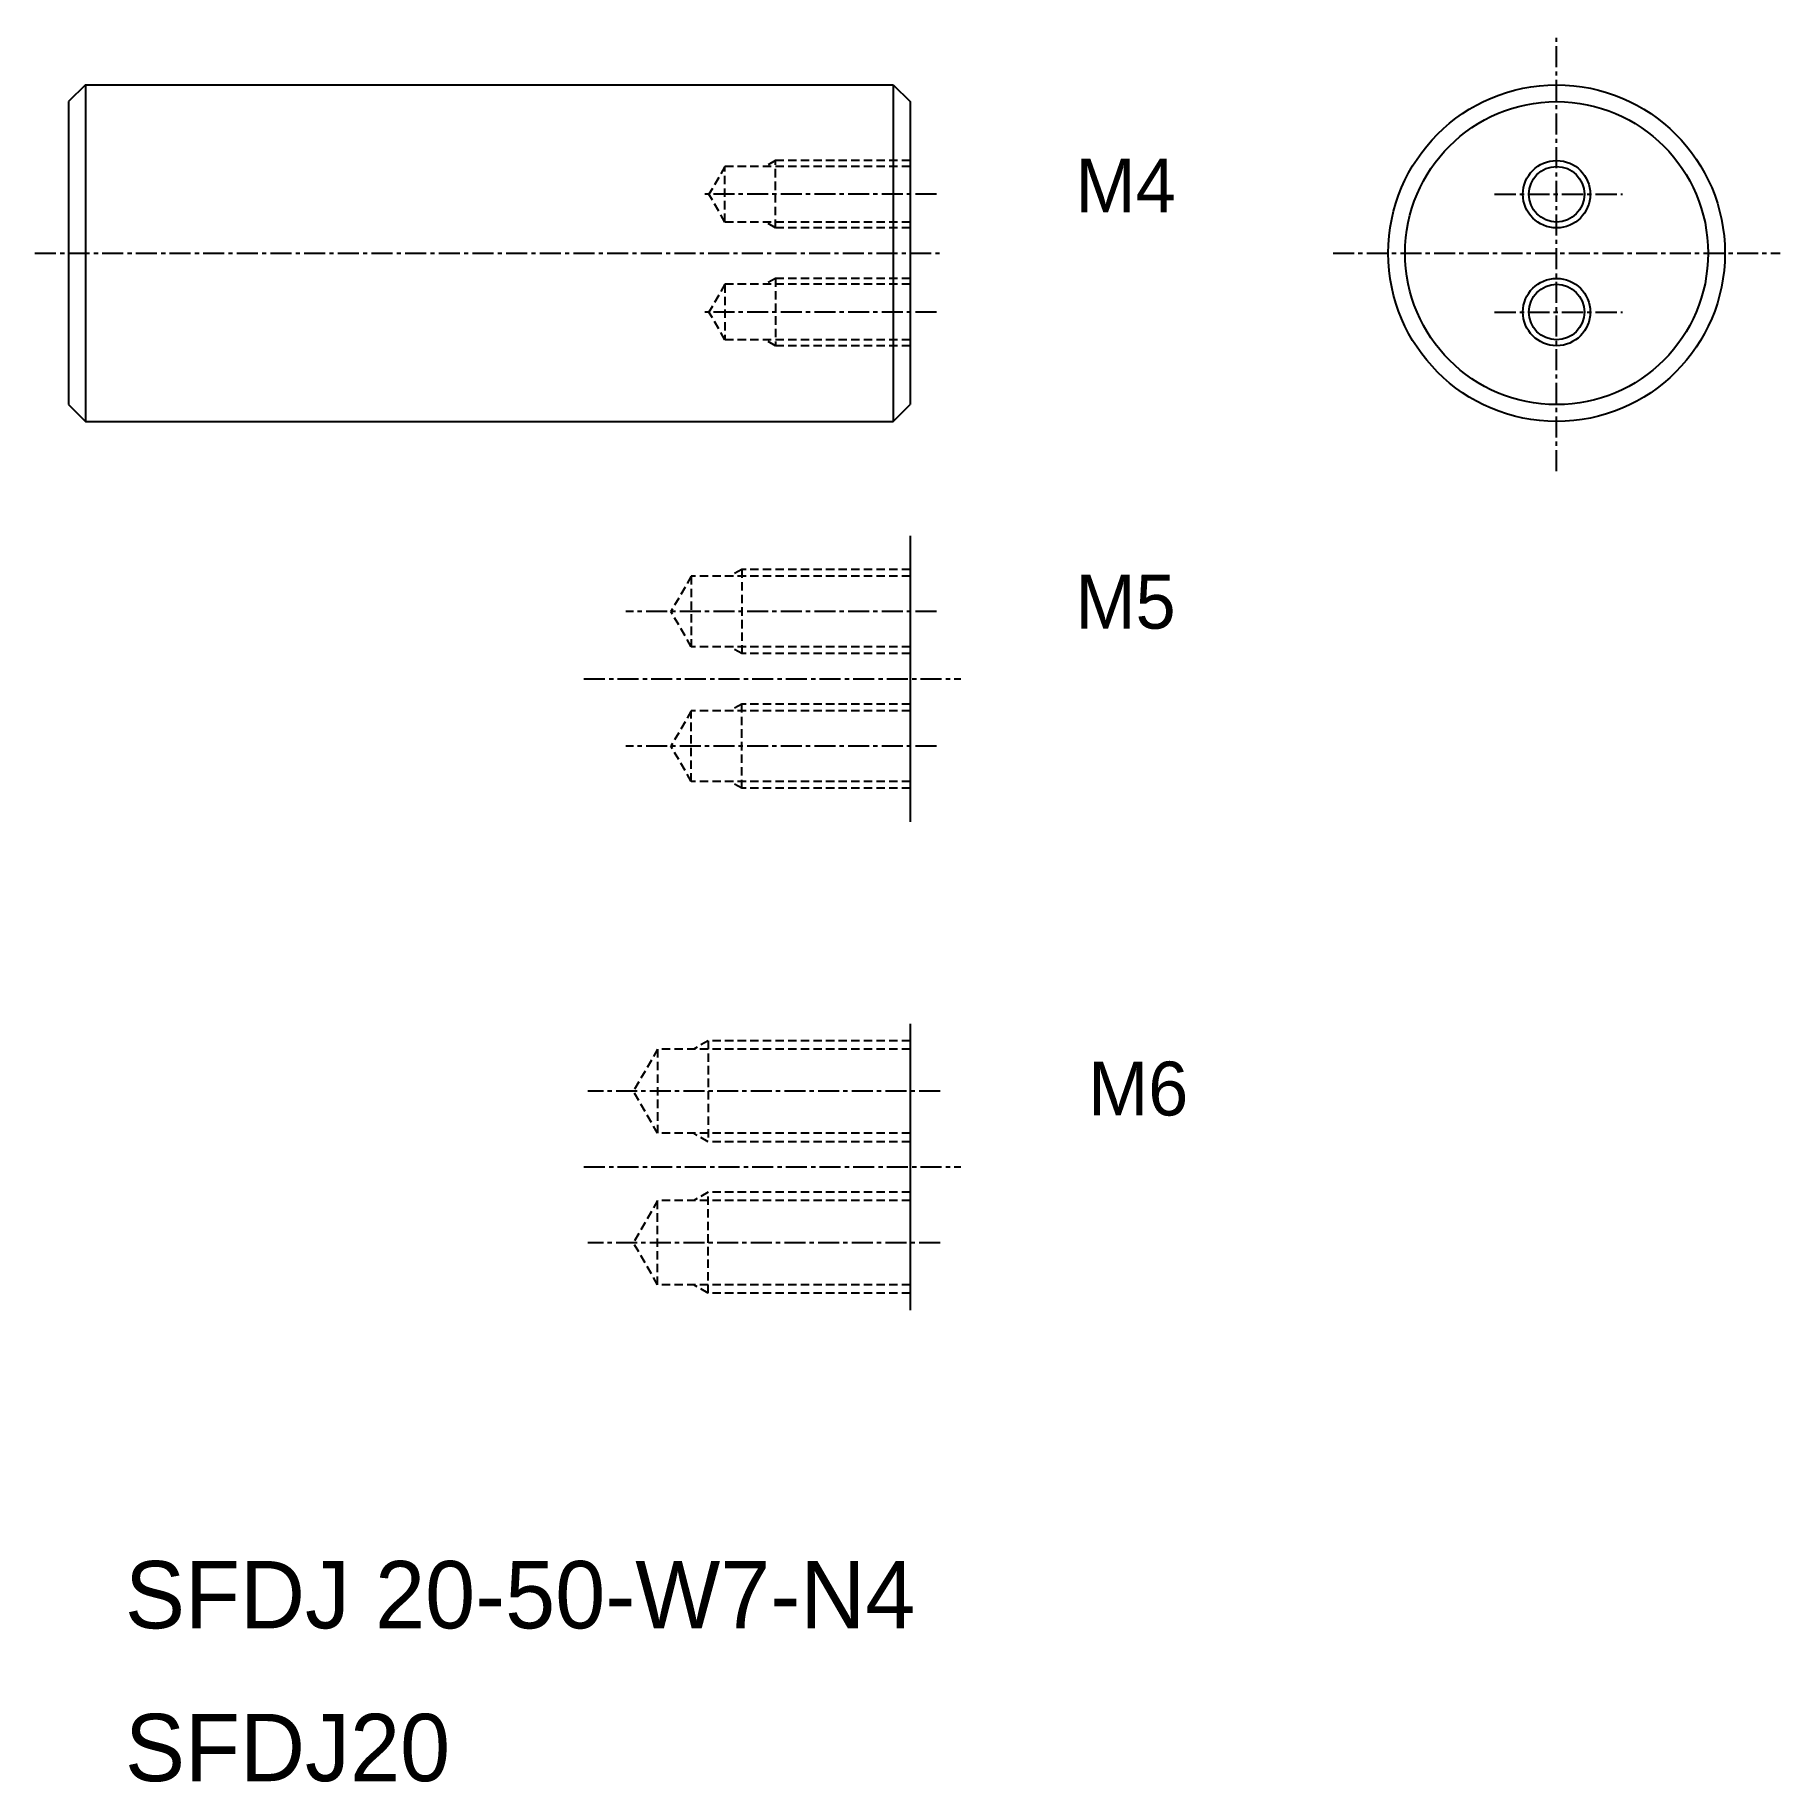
# Model space of a CAD drawing. Extents: x 65 to 169, y 71 to 175.
import ezdxf

# ---------------------------------------------------------------- set-up
doc = ezdxf.new("R2010")
doc.units = 0
doc.linetypes.add('CENTER', pattern=[2, 1.25, -0.25, 0.25, -0.25])
doc.linetypes.add('DASHED', pattern=[0.75, 0.5, -0.25])
doc.layers.get('0').update_dxf_attribs({"linetype": 'CONTINUOUS'})
doc.layers.add('CENTER', color=1, linetype='CENTER')

msp = doc.modelspace()

# ---------------------------------------------------------------- linework, layer by layer
at = {"color": 7, "linetype": 'CONTINUOUS'}
for p, q in [((68.48, 171.77), (67.48, 170.77)), ((68.48, 171.77), (68.48, 151.77)), ((68.48, 171.77), (116.48, 171.77)), ((80.48, 171.77), (80.48, 171.77)), ((92.48, 171.77), (92.48, 171.77)), ((116.48, 171.77), (117.48, 170.77)), ((116.48, 171.77), (116.48, 151.77)), ((67.48, 170.77), (67.48, 152.77)), ((117.48, 170.77), (117.48, 152.77)), ((67.48, 152.77), (68.48, 151.77)), ((116.48, 151.77), (117.48, 152.77)), ((68.48, 151.77), (116.48, 151.77)), ((117.48, 144.98), (117.48, 127.98)), ((117.48, 115.98), (117.48, 98.98))]:
    msp.add_line(p, q, dxfattribs=at)
at = {"color": 3, "linetype": 'DASHED'}
for p, q in [((109.48, 167.27), (108.88, 166.92)), ((117.48, 167.27), (109.48, 167.27)), ((109.48, 163.27), (109.48, 167.27)), ((106.48, 166.92), (105.53, 165.27)), ((117.48, 166.92), (106.48, 166.92)), ((106.48, 163.62), (106.48, 166.92)), ((106.48, 163.62), (105.53, 165.27)), ((117.48, 163.62), (106.48, 163.62)), ((109.48, 163.27), (108.88, 163.62)), ((117.48, 163.27), (109.48, 163.27)), ((106.48, 159.92), (105.53, 158.27)), ((106.48, 159.92), (106.48, 156.62)), ((117.48, 159.92), (106.48, 159.92)), ((109.48, 160.27), (108.88, 159.92)), ((109.48, 160.27), (109.48, 156.27)), ((117.48, 160.27), (109.48, 160.27)), ((106.48, 156.62), (105.53, 158.27)), ((117.48, 156.62), (106.48, 156.62)), ((109.48, 156.27), (108.88, 156.62)), ((117.48, 156.27), (109.48, 156.27)), ((104.48, 142.58), (103.27, 140.48)), ((117.48, 142.58), (104.48, 142.58)), ((104.48, 142.58), (104.48, 138.38)), ((107.48, 142.98), (106.88, 142.63)), ((117.48, 142.98), (107.48, 142.98)), ((107.48, 142.98), (107.48, 137.98)), ((104.48, 138.38), (103.27, 140.48)), ((117.48, 138.38), (104.48, 138.38)), ((107.48, 137.98), (106.88, 138.33)), ((117.48, 137.98), (107.48, 137.98)), ((107.48, 134.98), (106.88, 134.63)), ((107.48, 129.98), (107.48, 134.98)), ((117.48, 134.98), (107.48, 134.98)), ((104.48, 134.58), (103.27, 132.48)), ((104.48, 130.38), (104.48, 134.58)), ((117.48, 134.58), (104.48, 134.58)), ((104.48, 130.38), (103.27, 132.48)), ((117.48, 130.38), (104.48, 130.38)), ((107.48, 129.98), (106.88, 130.33)), ((117.48, 129.98), (107.48, 129.98)), ((102.48, 114.48), (101.04, 111.98)), ((102.48, 114.48), (102.48, 109.48)), ((117.48, 114.48), (102.48, 114.48)), ((105.48, 114.98), (104.62, 114.48)), ((105.48, 114.98), (105.48, 108.98)), ((117.48, 114.98), (105.48, 114.98)), ((102.48, 109.48), (101.04, 111.98)), ((117.48, 109.48), (102.48, 109.48)), ((105.48, 108.98), (104.62, 109.48)), ((117.48, 108.98), (105.48, 108.98)), ((105.48, 105.98), (104.62, 105.48)), ((117.48, 105.98), (105.48, 105.98)), ((105.48, 99.98), (105.48, 105.98)), ((102.48, 105.48), (101.04, 102.98)), ((117.48, 105.48), (102.48, 105.48)), ((102.48, 100.48), (102.48, 105.48)), ((102.48, 100.48), (101.04, 102.98)), ((117.48, 100.48), (102.48, 100.48)), ((105.48, 99.98), (104.62, 100.48)), ((117.48, 99.98), (105.48, 99.98))]:
    msp.add_line(p, q, dxfattribs=at)
at = {"color": 7, "linetype": 'CONTINUOUS'}
for centre, radius in [((155.89, 161.77), 10), ((155.89, 161.77), 9), ((155.89, 165.27), 1.65), ((155.89, 158.27), 1.65)]:
    msp.add_circle(centre, radius, dxfattribs=at)
at = {"color": 3, "linetype": 'CONTINUOUS'}
for centre in [(155.89, 165.27), (155.89, 158.27)]:
    msp.add_circle(centre, 2, dxfattribs=at)
at = {"layer": 'CENTER', "color": 1, "linetype": 'CENTER'}
for p, q in [((155.89, 148.82), (155.89, 174.73)), ((119.04, 165.27), (105.09, 165.27)), ((152.21, 165.27), (159.8, 165.27)), ((65.48, 161.77), (119.48, 161.77)), ((142.61, 161.77), (169.17, 161.77)), ((119.04, 158.27), (105.09, 158.27)), ((152.21, 158.27), (159.8, 158.27)), ((119.04, 140.48), (100.58, 140.48)), ((98.1, 136.48), (120.49, 136.48)), ((119.04, 132.48), (100.58, 132.48)), ((119.26, 111.98), (98.33, 111.98)), ((98.1, 107.48), (120.49, 107.48)), ((119.26, 102.98), (98.33, 102.98))]:
    msp.add_line(p, q, dxfattribs=at)

# ---------------------------------------------------------------- texts
at = {"color": 7, "linetype": 'CONTINUOUS'}
for s, p in [('M4', (127.31, 164.19)), ('M5', (127.31, 139.46)), ('M6', (128.06, 110.54))]:
    msp.add_text(s, height=3.2, dxfattribs=at).set_placement(p)
for s, p in [('SFDJ 20-50-W7-N4', (70.83, 80.07)), ('SFDJ20', (70.83, 70.99))]:
    msp.add_text(s, height=4).set_placement(p)

doc.saveas('drawing.dxf')
